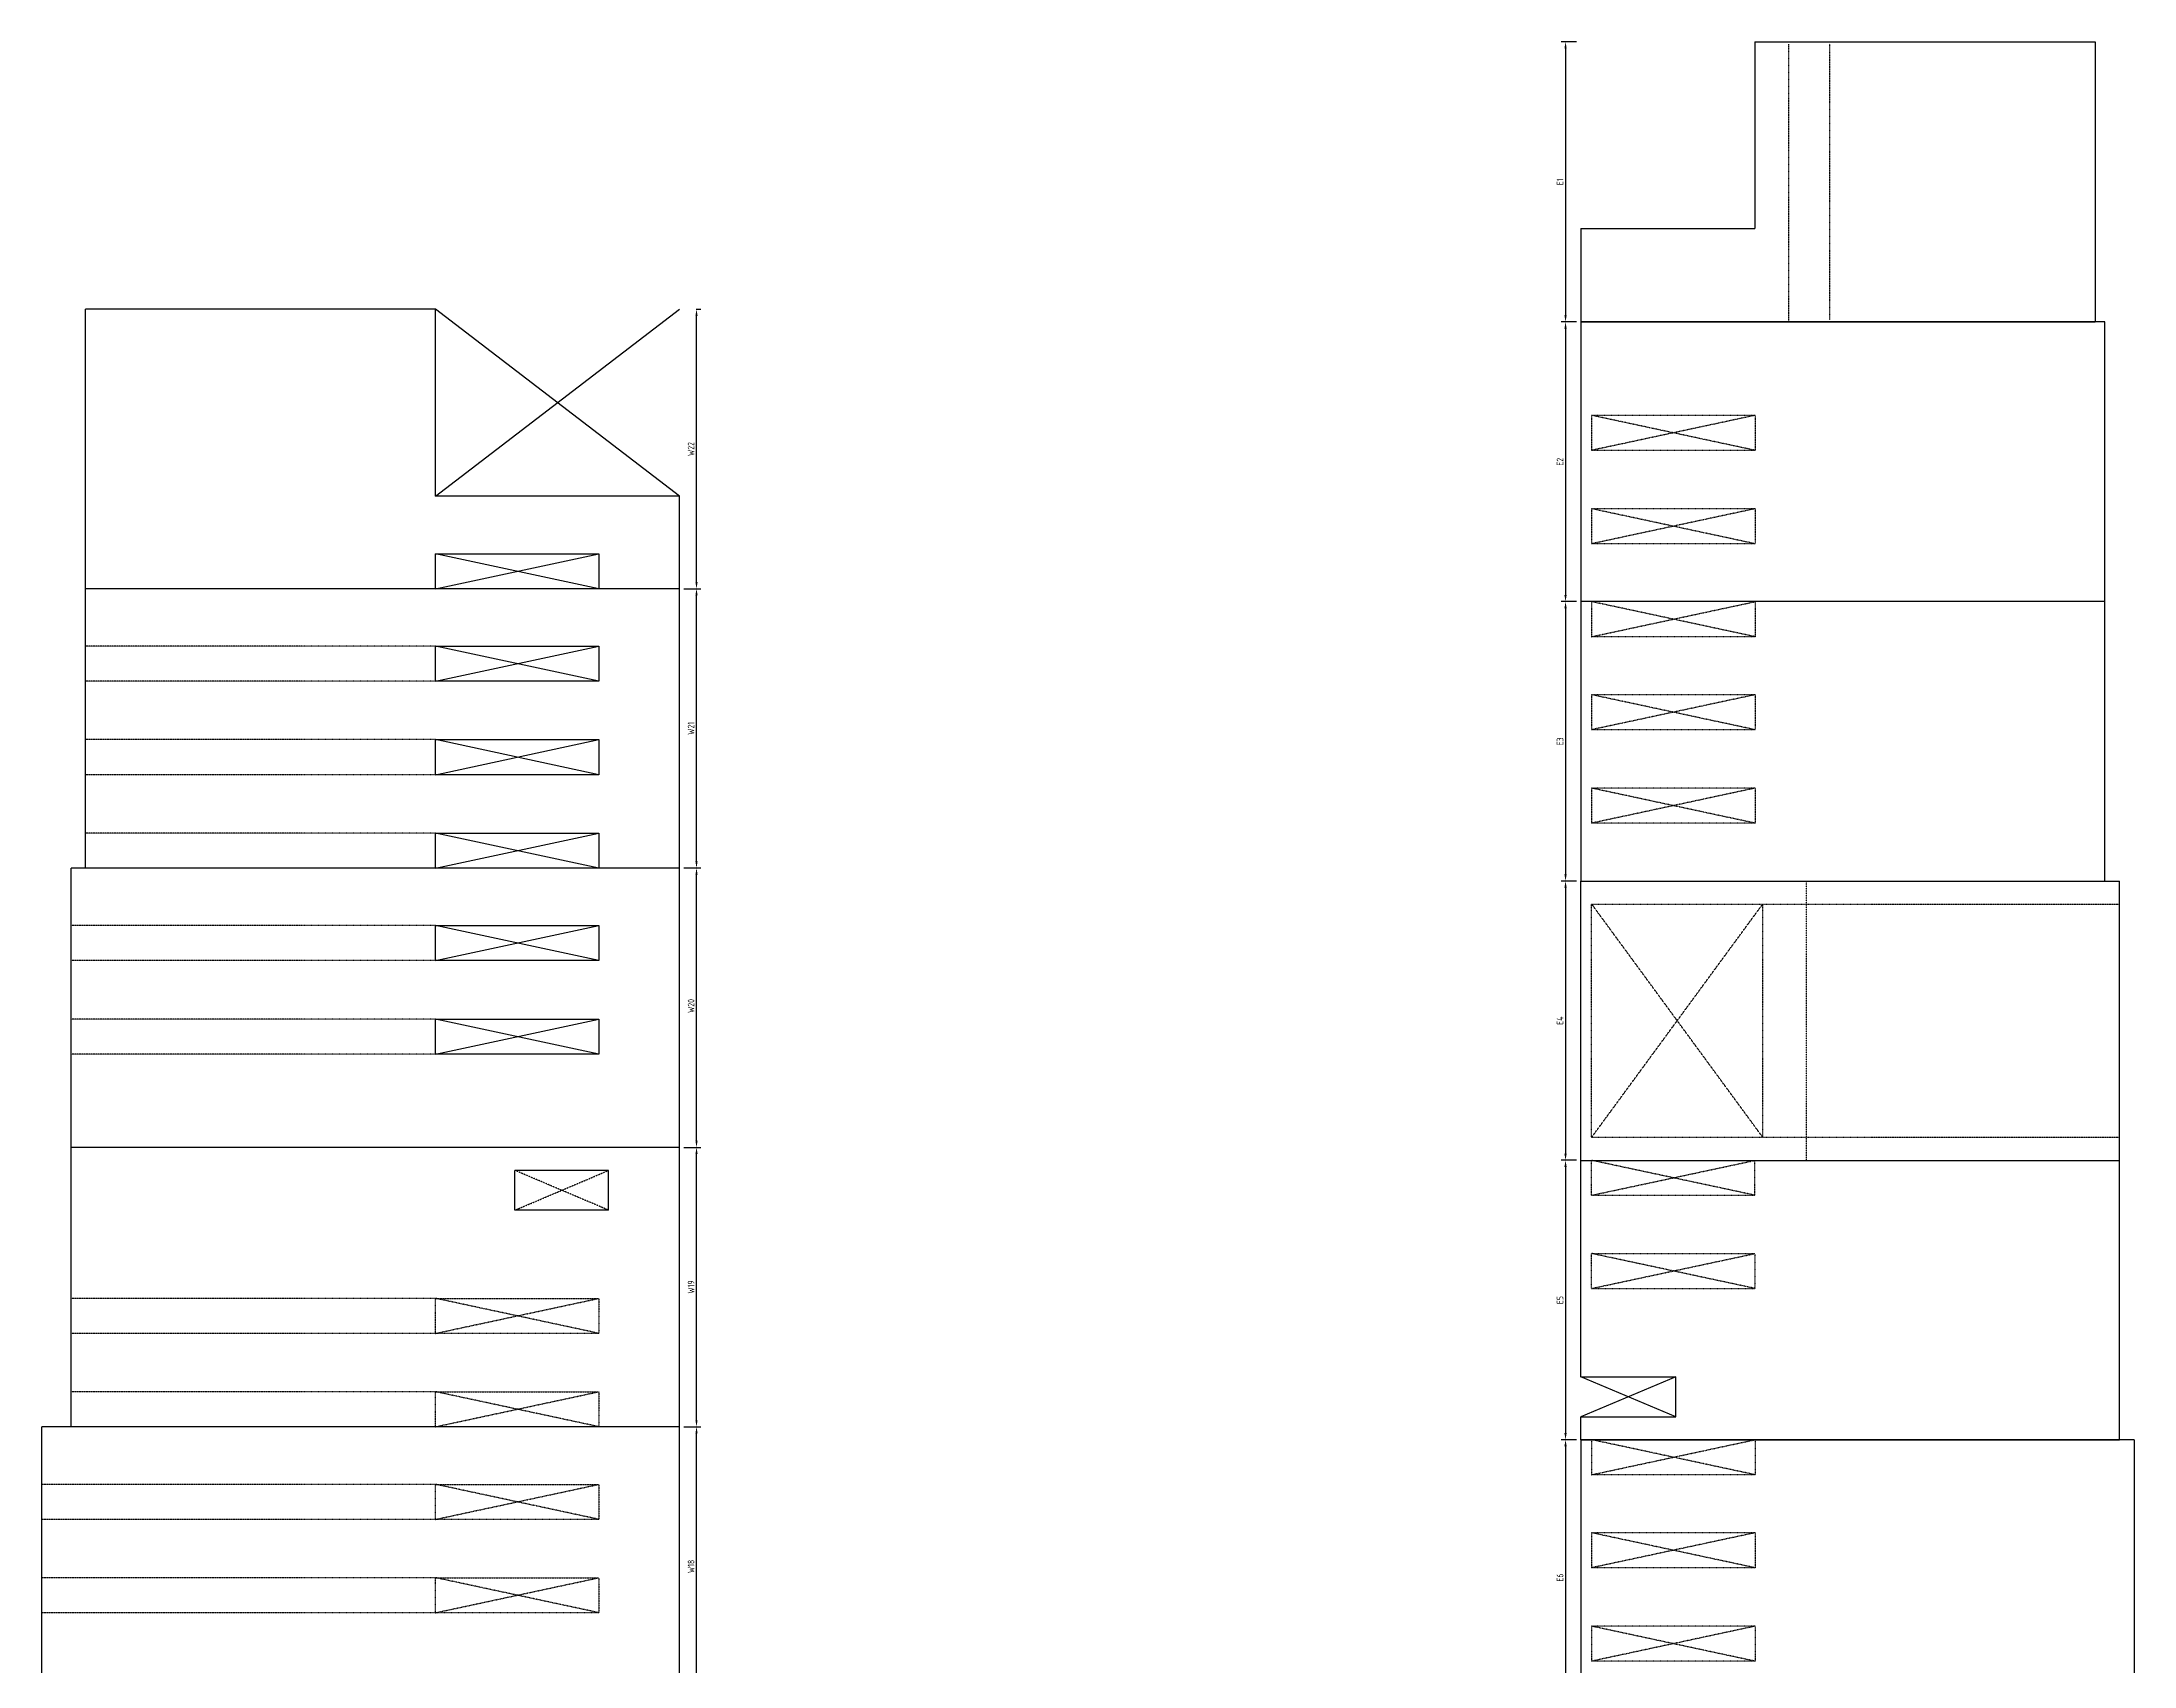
# Model space of a CAD drawing. Header units: inches. Extents: x -10781 to 50822, y -3854 to 38989.
# Drawn here: x -4208 to -2056, y 16383 to 18054 of the extents above; entities that cross this region are included whole.
import ezdxf

# ---------------------------------------------------------------- set-up
doc = ezdxf.new("R2010")
doc.units = ezdxf.units.IN
doc.header["$LTSCALE"] = 0.025
doc.header["$MEASUREMENT"] = 0
doc.linetypes.add('HIDDEN', pattern=[6, 3, -3])
doc.layers.get('Defpoints').update_dxf_attribs({"linetype": 'CONTINUOUS'})
for name, color, linetype in [('0-35', 3, 'CONTINUOUS'), ('0-50', 10, 'CONTINUOUS'), ('hidden', 7, 'HIDDEN')]:
    doc.layers.add(name, color=color, linetype=linetype)
doc.styles.add('AR', font='ARCHQUIK.shx', dxfattribs={"width": 0.8})
doc.dimstyles.new('CADS_DIM_48', dxfattribs={"dimscale": 48, "dimtxt": 0.09375, "dimasz": 0.09375, "dimexe": 0.0625, "dimexo": 0.0625, "dimgap": 0.09375, "dimtad": 0, "dimtih": 1, "dimtoh": 1, "dimzin": 1, "dimdsep": 46, "dimlunit": 4, "dimtxsty": 'AR', "dimblk": 'CLOSED', "dimcen": 0.1875, "dimadec": 0, "dimazin": 0, "dimtfac": 1, "dimtofl": 0, "dimtmove": 0, "dimatfit": 1, "dimldrblk": 'DOTBLANK', "dimfxl": 1, "dimtzin": 0, "dimarcsym": 0})

# ---------------------------------------------------------------- blocks, each defined once
blk = doc.blocks.new('*D185')
at = {"layer": '0-35', "color": 0, "lineweight": -2, "transparency": 16777216}
for p, q in [((-3547.9, 16629.7), (-3530.5, 16629.7)), ((-3535, 16349.2), (-3535, 16622.9)), ((-3547.9, 16342.4), (-3530.5, 16342.4))]:
    blk.add_line(p, q, dxfattribs=at)
at = {"layer": '0-35', "color": 0, "transparency": 16777216}
for points in [[(-3536.1, 16622.9), (-3533.9, 16622.9), (-3535, 16629.7)], [(-3536.1, 16349.2), (-3533.9, 16349.2), (-3535, 16342.4)]]:
    blk.add_solid(points, dxfattribs=at)
at = {"layer": 'Defpoints', "color": 0, "transparency": 16777216}
for p in [(-3552.4, 16629.7), (-3535, 16629.7), (-3552.4, 16342.4)]:
    blk.add_point(p, dxfattribs=at)
at = {"layer": '0-35', "color": 0, "transparency": 16777216, "insert": (-3540.6, 16486), "char_height": 6.75, "attachment_point": 5, "rotation": 90, "style": 'AR'}
blk.add_mtext('W18', dxfattribs=at)
blk = doc.blocks.new('_DotBlank')
at = {"layer": '0-35', "color": 0, "lineweight": -2}
blk.add_line((-0.5, 0), (-1, 0), dxfattribs=at)
blk.add_circle((0, 0), 0.5, dxfattribs=at)
blk = doc.blocks.new('*D186')
at = {"layer": '0-35', "color": 0, "lineweight": -2, "transparency": 16777216}
for p, q in [((-3547.9, 16916.9), (-3530.5, 16916.9)), ((-3535, 16636.4), (-3535, 16910.2)), ((-3547.9, 16629.7), (-3530.5, 16629.7))]:
    blk.add_line(p, q, dxfattribs=at)
at = {"layer": '0-35', "color": 0, "transparency": 16777216}
for points in [[(-3536.1, 16910.2), (-3533.9, 16910.2), (-3535, 16916.9)], [(-3536.1, 16636.4), (-3533.9, 16636.4), (-3535, 16629.7)]]:
    blk.add_solid(points, dxfattribs=at)
at = {"layer": 'Defpoints', "color": 0, "transparency": 16777216}
for p in [(-3552.4, 16916.9), (-3535, 16916.9), (-3552.4, 16629.7)]:
    blk.add_point(p, dxfattribs=at)
at = {"layer": '0-35', "color": 0, "transparency": 16777216, "insert": (-3540.6, 16773.3), "char_height": 6.75, "attachment_point": 5, "rotation": 90, "style": 'AR'}
blk.add_mtext('W19', dxfattribs=at)
blk = doc.blocks.new('*D187')
at = {"layer": '0-35', "color": 0, "lineweight": -2, "transparency": 16777216}
for p, q in [((-3547.9, 17204.2), (-3530.5, 17204.2)), ((-3535, 16923.7), (-3535, 17197.4)), ((-3547.9, 16916.9), (-3530.5, 16916.9))]:
    blk.add_line(p, q, dxfattribs=at)
at = {"layer": '0-35', "color": 0, "transparency": 16777216}
for points in [[(-3536.1, 17197.4), (-3533.9, 17197.4), (-3535, 17204.2)], [(-3536.1, 16923.7), (-3533.9, 16923.7), (-3535, 16916.9)]]:
    blk.add_solid(points, dxfattribs=at)
at = {"layer": 'Defpoints', "color": 0, "transparency": 16777216}
for p in [(-3552.4, 17204.2), (-3535, 17204.2), (-3552.4, 16916.9)]:
    blk.add_point(p, dxfattribs=at)
at = {"layer": '0-35', "color": 0, "transparency": 16777216, "insert": (-3540.6, 17060.5), "char_height": 6.75, "attachment_point": 5, "rotation": 90, "style": 'AR'}
blk.add_mtext(' W20', dxfattribs=at)
blk = doc.blocks.new('*D188')
at = {"layer": '0-35', "color": 0, "lineweight": -2, "transparency": 16777216}
for p, q in [((-3547.9, 17491.4), (-3530.5, 17491.4)), ((-3535, 17210.9), (-3535, 17484.7)), ((-3547.9, 17204.2), (-3530.5, 17204.2))]:
    blk.add_line(p, q, dxfattribs=at)
at = {"layer": '0-35', "color": 0, "transparency": 16777216}
for points in [[(-3536.1, 17484.7), (-3533.9, 17484.7), (-3535, 17491.4)], [(-3536.1, 17210.9), (-3533.9, 17210.9), (-3535, 17204.2)]]:
    blk.add_solid(points, dxfattribs=at)
at = {"layer": 'Defpoints', "color": 0, "transparency": 16777216}
for p in [(-3552.4, 17491.4), (-3535, 17491.4), (-3552.4, 17204.2)]:
    blk.add_point(p, dxfattribs=at)
at = {"layer": '0-35', "color": 0, "transparency": 16777216, "insert": (-3540.6, 17347.8), "char_height": 6.75, "attachment_point": 5, "rotation": 90, "style": 'AR'}
blk.add_mtext('W21', dxfattribs=at)
blk = doc.blocks.new('*D189')
at = {"layer": '0-35', "color": 0, "lineweight": -2, "transparency": 16777216}
for p, q in [((-3535.3, 17778.7), (-3530.5, 17778.7)), ((-3535, 17498.2), (-3535, 17771.9)), ((-3547.9, 17491.4), (-3530.5, 17491.4))]:
    blk.add_line(p, q, dxfattribs=at)
at = {"layer": '0-35', "color": 0, "transparency": 16777216}
for points in [[(-3536.1, 17771.9), (-3533.9, 17771.9), (-3535, 17778.7)], [(-3536.1, 17498.2), (-3533.9, 17498.2), (-3535, 17491.4)]]:
    blk.add_solid(points, dxfattribs=at)
at = {"layer": 'Defpoints', "color": 0, "transparency": 16777216}
for p in [(-3539.8, 17778.7), (-3535, 17778.7), (-3552.4, 17491.4)]:
    blk.add_point(p, dxfattribs=at)
at = {"layer": '0-35', "color": 0, "transparency": 16777216, "insert": (-3540.6, 17635), "char_height": 6.75, "attachment_point": 5, "rotation": 90, "style": 'AR'}
blk.add_mtext('W22', dxfattribs=at)
blk = doc.blocks.new('*D190')
at = {"layer": '0-35', "color": 0, "lineweight": -2, "transparency": 16777216}
for p, q in [((-2629.8, 18053.7), (-2645.6, 18053.7)), ((-2641.1, 18046.9), (-2641.1, 17772.4)), ((-2629.8, 17765.7), (-2645.6, 17765.7))]:
    blk.add_line(p, q, dxfattribs=at)
at = {"layer": '0-35', "color": 0, "transparency": 16777216}
for points in [[(-2642.3, 18046.9), (-2640, 18046.9), (-2641.1, 18053.7)], [(-2642.3, 17772.4), (-2640, 17772.4), (-2641.1, 17765.7)]]:
    blk.add_solid(points, dxfattribs=at)
at = {"layer": 'Defpoints', "color": 0, "transparency": 16777216}
for p in [(-2625.3, 18053.7), (-2641.1, 17765.7), (-2625.3, 17765.7)]:
    blk.add_point(p, dxfattribs=at)
at = {"layer": '0-35', "color": 0, "transparency": 16777216, "insert": (-2646.8, 17909.7), "char_height": 6.75, "attachment_point": 5, "rotation": 90, "style": 'AR'}
blk.add_mtext('E1', dxfattribs=at)
blk = doc.blocks.new('*D191')
at = {"layer": '0-35', "color": 0, "lineweight": -2, "transparency": 16777216}
for p, q in [((-2629.8, 17765.7), (-2645.6, 17765.7)), ((-2641.1, 17758.9), (-2641.1, 17484.8)), ((-2629.8, 17478.1), (-2645.6, 17478.1))]:
    blk.add_line(p, q, dxfattribs=at)
at = {"layer": '0-35', "color": 0, "transparency": 16777216}
for points in [[(-2642.3, 17758.9), (-2640, 17758.9), (-2641.1, 17765.7)], [(-2642.3, 17484.8), (-2640, 17484.8), (-2641.1, 17478.1)]]:
    blk.add_solid(points, dxfattribs=at)
at = {"layer": 'Defpoints', "color": 0, "transparency": 16777216}
for p in [(-2625.3, 17765.7), (-2641.1, 17478.1), (-2625.3, 17478.1)]:
    blk.add_point(p, dxfattribs=at)
at = {"layer": '0-35', "color": 0, "transparency": 16777216, "insert": (-2646.8, 17621.9), "char_height": 6.75, "attachment_point": 5, "rotation": 90, "style": 'AR'}
blk.add_mtext('E2', dxfattribs=at)
blk = doc.blocks.new('*D192')
at = {"layer": '0-35', "color": 0, "lineweight": -2, "transparency": 16777216}
for p, q in [((-2629.8, 17478.1), (-2645.6, 17478.1)), ((-2641.1, 17471.3), (-2641.1, 17197.6)), ((-2629.8, 17190.8), (-2645.6, 17190.8))]:
    blk.add_line(p, q, dxfattribs=at)
at = {"layer": '0-35', "color": 0, "transparency": 16777216}
for points in [[(-2642.3, 17471.3), (-2640, 17471.3), (-2641.1, 17478.1)], [(-2642.3, 17197.6), (-2640, 17197.6), (-2641.1, 17190.8)]]:
    blk.add_solid(points, dxfattribs=at)
at = {"layer": 'Defpoints', "color": 0, "transparency": 16777216}
for p in [(-2625.3, 17478.1), (-2641.1, 17190.8), (-2625.3, 17190.8)]:
    blk.add_point(p, dxfattribs=at)
at = {"layer": '0-35', "color": 0, "transparency": 16777216, "insert": (-2646.8, 17334.4), "char_height": 6.75, "attachment_point": 5, "rotation": 90, "style": 'AR'}
blk.add_mtext('E3', dxfattribs=at)
blk = doc.blocks.new('*D193')
at = {"layer": '0-35', "color": 0, "lineweight": -2, "transparency": 16777216}
for p, q in [((-2629.8, 17190.8), (-2645.6, 17190.8)), ((-2641.1, 17184.1), (-2641.1, 16910.3)), ((-2629.8, 16903.6), (-2645.6, 16903.6))]:
    blk.add_line(p, q, dxfattribs=at)
at = {"layer": '0-35', "color": 0, "transparency": 16777216}
for points in [[(-2642.3, 17184.1), (-2640, 17184.1), (-2641.1, 17190.8)], [(-2642.3, 16910.3), (-2640, 16910.3), (-2641.1, 16903.6)]]:
    blk.add_solid(points, dxfattribs=at)
at = {"layer": 'Defpoints', "color": 0, "transparency": 16777216}
for p in [(-2625.3, 17190.8), (-2641.1, 16903.6), (-2625.3, 16903.6)]:
    blk.add_point(p, dxfattribs=at)
at = {"layer": '0-35', "color": 0, "transparency": 16777216, "insert": (-2646.8, 17047.2), "char_height": 6.75, "attachment_point": 5, "rotation": 90, "style": 'AR'}
blk.add_mtext('E4', dxfattribs=at)
blk = doc.blocks.new('*D194')
at = {"layer": '0-35', "color": 0, "lineweight": -2, "transparency": 16777216}
for p, q in [((-2629.8, 16903.6), (-2645.6, 16903.6)), ((-2641.1, 16896.8), (-2641.1, 16623.1)), ((-2629.8, 16616.3), (-2645.6, 16616.3))]:
    blk.add_line(p, q, dxfattribs=at)
at = {"layer": '0-35', "color": 0, "transparency": 16777216}
for points in [[(-2642.3, 16896.8), (-2640, 16896.8), (-2641.1, 16903.6)], [(-2642.3, 16623.1), (-2640, 16623.1), (-2641.1, 16616.3)]]:
    blk.add_solid(points, dxfattribs=at)
at = {"layer": 'Defpoints', "color": 0, "transparency": 16777216}
for p in [(-2625.3, 16903.6), (-2641.1, 16616.3), (-2625.3, 16616.3)]:
    blk.add_point(p, dxfattribs=at)
at = {"layer": '0-35', "color": 0, "transparency": 16777216, "insert": (-2646.8, 16759.9), "char_height": 6.75, "attachment_point": 5, "rotation": 90, "style": 'AR'}
blk.add_mtext('E5', dxfattribs=at)
blk = doc.blocks.new('*D195')
at = {"layer": '0-35', "color": 0, "lineweight": -2, "transparency": 16777216}
for p, q in [((-2629.8, 16616.3), (-2645.6, 16616.3)), ((-2641.1, 16609.6), (-2641.1, 16335.8)), ((-2629.8, 16329.1), (-2645.6, 16329.1))]:
    blk.add_line(p, q, dxfattribs=at)
at = {"layer": '0-35', "color": 0, "transparency": 16777216}
for points in [[(-2642.3, 16609.6), (-2640, 16609.6), (-2641.1, 16616.3)], [(-2642.3, 16335.8), (-2640, 16335.8), (-2641.1, 16329.1)]]:
    blk.add_solid(points, dxfattribs=at)
at = {"layer": 'Defpoints', "color": 0, "transparency": 16777216}
for p in [(-2625.3, 16616.3), (-2641.1, 16329.1), (-2625.3, 16329.1)]:
    blk.add_point(p, dxfattribs=at)
at = {"layer": '0-35', "color": 0, "transparency": 16777216, "insert": (-2646.8, 16472.7), "char_height": 6.75, "attachment_point": 5, "rotation": 90, "style": 'AR'}
blk.add_mtext(' E6', dxfattribs=at)

msp = doc.modelspace()

# ---------------------------------------------------------------- linework, layer by layer
at = {"layer": '0-35'}
for p, q in [((-2446.40494, 18053.6989), (-2096.40494, 18053.6989)), ((-2446.40494, 18053.6989), (-2446.40494, 17861.6989)), ((-2096.40494, 18053.6989), (-2096.40494, 17765.6989)), ((-2625.2863, 17861.6989), (-2446.40494, 17861.6989)), ((-2625.2863, 17861.6989), (-2625.2863, 17765.6989)), ((-3803.36541, 17778.66335), (-4163.36541, 17778.66335)), ((-4163.36541, 17491.41335), (-4163.36541, 17778.66335)), ((-3803.36541, 17586.66335), (-3803.36541, 17778.66335)), ((-2625.2863, 17765.6989), (-2625.2863, 17478.0739)), ((-2086.2863, 17765.6989), (-2625.2863, 17765.6989)), ((-2625.2863, 17765.6989), (-2096.40494, 17765.6989)), ((-2086.2863, 17478.0739), (-2086.2863, 17765.6989)), ((-3552.36541, 17586.66335), (-3803.36541, 17586.66335)), ((-3552.36541, 17491.41335), (-3552.36541, 17586.66335)), ((-3552.36541, 17491.41335), (-4163.36541, 17491.41335)), ((-4163.36541, 17204.16335), (-4163.36541, 17491.41335)), ((-3552.36541, 17491.41335), (-4163.36541, 17491.41335)), ((-3552.36541, 17204.16335), (-3552.36541, 17491.41335)), ((-2086.2863, 17478.0739), (-2625.2863, 17478.0739)), ((-2086.37566, 17478.0739), (-2625.2863, 17478.0739)), ((-2625.2863, 17478.0739), (-2625.2863, 17190.8239)), ((-2086.37566, 17190.8239), (-2086.37566, 17478.0739)), ((-3552.36541, 17204.16335), (-4178.36541, 17204.16335)), ((-4178.36541, 16916.91335), (-4178.36541, 17204.16335)), ((-3552.36541, 17204.16335), (-4163.36541, 17204.16335)), ((-3552.36541, 16916.91335), (-3552.36541, 17204.16335)), ((-2625.2863, 17190.8239), (-2086.37566, 17190.8239)), ((-2625.2863, 17190.8239), (-2071.2863, 17190.8239)), ((-2625.2863, 16903.5739), (-2625.2863, 17190.8239)), ((-2071.2863, 16903.5739), (-2071.2863, 17190.8239)), ((-3552.36541, 16916.91335), (-4178.36541, 16916.91335)), ((-4178.36541, 16629.66335), (-4178.36541, 16916.91335)), ((-3552.36541, 16916.91335), (-4178.36541, 16916.91335)), ((-3552.36541, 16629.66335), (-3552.36541, 16916.91335)), ((-2625.2863, 16903.5739), (-2071.2863, 16903.5739)), ((-2625.2863, 16903.5739), (-2071.2863, 16903.5739)), ((-2625.2863, 16680.9489), (-2625.2863, 16903.5739)), ((-2071.2863, 16616.3239), (-2071.2863, 16903.5739)), ((-3625.36541, 16893.28835), (-3721.86541, 16893.28835)), ((-3721.86541, 16852.28835), (-3721.86541, 16893.28835)), ((-3625.36541, 16852.28835), (-3625.36541, 16893.28835)), ((-3625.36541, 16852.28835), (-3721.86541, 16852.28835)), ((-2625.2863, 16680.9489), (-2527.7863, 16680.9489)), ((-2527.7863, 16639.9489), (-2527.7863, 16680.9489)), ((-2625.2863, 16639.9489), (-2527.7863, 16639.9489)), ((-2625.2863, 16616.3239), (-2625.2863, 16639.9489)), ((-3552.36541, 16629.66335), (-4208.36541, 16629.66335)), ((-4208.36541, 16342.41335), (-4208.36541, 16629.66335)), ((-3552.36541, 16629.66335), (-4178.36541, 16629.66335)), ((-3552.36541, 16342.41335), (-3552.36541, 16629.66335)), ((-2625.2863, 16616.3239), (-2071.2863, 16616.3239)), ((-2056.2863, 16616.3239), (-2625.2863, 16616.3239)), ((-2625.2863, 16616.3239), (-2625.2863, 16329.0739)), ((-2056.2863, 16616.3239), (-2056.2863, 16329.0739))]:
    msp.add_line(p, q, dxfattribs=at)
at = {"layer": '0-35', "color": 0, "linetype": 'HIDDEN', "ltscale": 2}
msp.add_line((-2393.2863, 16903.5739), (-2393.2863, 17190.8239), dxfattribs=at)
at = {"layer": '0-35'}
for points in [[(-3803.36541, 17491.41335), (-3803.36541, 17527.41335), (-3635.36541, 17527.41335), (-3635.36541, 17491.41335)], [(-3803.36541, 17396.16335), (-3803.36541, 17432.16335), (-3635.36541, 17432.16335), (-3635.36541, 17396.16335)], [(-3803.36541, 17300.16335), (-3803.36541, 17336.16335), (-3635.36541, 17336.16335), (-3635.36541, 17300.16335)], [(-3803.36541, 17204.16335), (-3803.36541, 17240.16335), (-3635.36541, 17240.16335), (-3635.36541, 17204.16335)], [(-3803.36541, 17108.91335), (-3803.36541, 17144.91335), (-3635.36541, 17144.91335), (-3635.36541, 17108.91335)], [(-3803.36541, 17012.91335), (-3803.36541, 17048.91335), (-3635.36541, 17048.91335), (-3635.36541, 17012.91335)]]:
    msp.add_lwpolyline(points, close=True, dxfattribs=at)
at = {"layer": '0-50'}
for p, q in [((-3803.36541, 17586.66335), (-3552.36541, 17778.66335)), ((-3552.36541, 17586.66335), (-3803.36541, 17778.66335)), ((-3635.36541, 17491.41335), (-3803.36541, 17527.41335)), ((-3803.36541, 17491.41335), (-3635.36541, 17527.41335)), ((-3803.36541, 17396.16335), (-3635.36541, 17432.16335)), ((-3635.36541, 17396.16335), (-3803.36541, 17432.16335)), ((-3803.36541, 17300.16335), (-3635.36541, 17336.16335)), ((-3635.36541, 17300.16335), (-3803.36541, 17336.16335)), ((-3635.36541, 17204.16335), (-3803.36541, 17240.16335)), ((-3803.36541, 17204.16335), (-3635.36541, 17240.16335)), ((-3803.36541, 17108.91335), (-3635.36541, 17144.91335)), ((-3635.36541, 17108.91335), (-3803.36541, 17144.91335)), ((-3635.36541, 17012.91335), (-3803.36541, 17048.91335)), ((-3803.36541, 17012.91335), (-3635.36541, 17048.91335)), ((-2527.7863, 16680.9489), (-2625.2863, 16639.9489)), ((-2527.7863, 16639.9489), (-2625.2863, 16680.9489))]:
    msp.add_line(p, q, dxfattribs=at)
at = {"layer": 'hidden'}
for p, q in [((-2411.40494, 17767.34052), (-2411.40494, 18051.34052)), ((-2369.40494, 17767.69884), (-2369.40494, 18051.69884)), ((-2446.22049, 17669.64728), (-2614.30105, 17669.64728)), ((-2446.22049, 17633.65559), (-2614.30105, 17633.65559)), ((-2446.22049, 17573.63907), (-2614.30105, 17573.63907)), ((-2446.22049, 17537.6029), (-2614.30105, 17537.6029)), ((-2614.30105, 17478.0739), (-2614.30105, 17442.03773)), ((-2446.22049, 17478.0739), (-2446.22049, 17442.03773)), ((-3803.36541, 17432.16335), (-4163.36541, 17432.16335)), ((-2446.22049, 17442.03773), (-2614.30105, 17442.03773)), ((-3803.36541, 17396.16335), (-4163.36541, 17396.16335)), ((-2446.22049, 17382.37913), (-2614.30105, 17382.37913)), ((-2614.30105, 17382.37913), (-2614.30105, 17346.38744)), ((-2446.22049, 17382.37913), (-2446.22049, 17346.38744)), ((-2446.22049, 17346.38744), (-2614.30105, 17346.38744)), ((-3803.36541, 17336.16335), (-4163.36541, 17336.16335)), ((-3803.36541, 17300.16335), (-4163.36541, 17300.16335)), ((-2446.22049, 17286.32645), (-2614.30105, 17286.32645)), ((-2614.30105, 17286.32645), (-2614.30105, 17250.29028)), ((-2446.22049, 17286.32645), (-2446.22049, 17250.29028)), ((-3803.36541, 17240.16335), (-4163.36541, 17240.16335)), ((-2446.22049, 17250.29028), (-2614.30105, 17250.29028)), ((-2614.2863, 16927.24669), (-2614.2863, 17167.17078)), ((-2614.2863, 17167.17078), (-2438.2863, 17167.17078)), ((-2438.2863, 16927.24669), (-2438.2863, 17167.17078)), ((-2438.2863, 17167.17078), (-2071.2863, 17167.17078)), ((-3803.36541, 17144.91335), (-4178.36541, 17144.91335)), ((-3803.36541, 17108.91335), (-4178.36541, 17108.91335)), ((-3803.36541, 17048.91335), (-4178.36541, 17048.91335)), ((-3803.36541, 17012.91335), (-4178.36541, 17012.91335)), ((-2614.2863, 16927.24669), (-2438.2863, 16927.24669)), ((-2438.2863, 16927.24669), (-2071.2863, 16927.24669)), ((-2614.2863, 16867.68382), (-2614.2863, 16903.5739)), ((-2446.2863, 16867.68382), (-2446.2863, 16903.5739)), ((-3721.86541, 16852.28835), (-3625.36541, 16893.28835)), ((-3625.36541, 16852.28835), (-3721.86541, 16893.28835)), ((-2614.2863, 16867.68382), (-2446.2863, 16867.68382)), ((-2614.2863, 16807.78537), (-2446.2863, 16807.78537)), ((-2614.2863, 16771.86448), (-2614.2863, 16807.78537)), ((-2446.2863, 16807.78537), (-2446.2863, 16771.86448)), ((-2614.2863, 16771.86448), (-2446.2863, 16771.86448)), ((-3803.36541, 16761.66335), (-4178.36541, 16761.66335)), ((-3803.36541, 16725.66335), (-3635.36541, 16761.66335)), ((-3635.36541, 16725.66335), (-3803.36541, 16761.66335)), ((-3803.36541, 16725.66335), (-4178.36541, 16725.66335)), ((-3803.36541, 16665.66335), (-4178.36541, 16665.66335)), ((-3635.36541, 16629.66335), (-3803.36541, 16665.66335)), ((-3803.36541, 16629.66335), (-3635.36541, 16665.66335)), ((-2614.30105, 16616.3239), (-2614.30105, 16580.28773)), ((-2446.22049, 16616.3239), (-2446.22049, 16580.28773)), ((-2446.22049, 16580.28773), (-2614.30105, 16580.28773)), ((-3803.36541, 16570.41335), (-4208.36541, 16570.41335)), ((-3803.36541, 16534.41335), (-3635.36541, 16570.41335)), ((-3635.36541, 16534.41335), (-3803.36541, 16570.41335)), ((-3803.36541, 16534.41335), (-4208.36541, 16534.41335)), ((-2446.22049, 16520.62913), (-2614.30105, 16520.62913)), ((-2614.30105, 16520.62913), (-2614.30105, 16484.63744)), ((-2446.22049, 16520.62913), (-2446.22049, 16484.63744)), ((-3803.36541, 16474.41335), (-4208.36541, 16474.41335)), ((-3803.36541, 16438.41335), (-3635.36541, 16474.41335)), ((-3635.36541, 16438.41335), (-3803.36541, 16474.41335)), ((-2446.22049, 16484.63744), (-2614.30105, 16484.63744)), ((-3803.36541, 16438.41335), (-4208.36541, 16438.41335)), ((-2446.22049, 16424.57645), (-2614.30105, 16424.57645)), ((-2614.30105, 16424.57645), (-2614.30105, 16388.54028)), ((-2446.22049, 16424.57645), (-2446.22049, 16388.54028)), ((-2446.22049, 16388.54028), (-2614.30105, 16388.54028))]:
    msp.add_line(p, q, dxfattribs=at)
for points in [[(-2614.30105, 17669.64728), (-2614.30105, 17633.65559)], [(-2446.22049, 17633.65559), (-2614.30105, 17669.64728)], [(-2446.22049, 17669.64728), (-2614.30105, 17633.65559)], [(-2446.22049, 17669.64728), (-2446.22049, 17633.65559)], [(-2614.30105, 17573.63907), (-2614.30105, 17537.6029)], [(-2446.22049, 17537.6029), (-2614.30105, 17573.63907)], [(-2446.22049, 17573.63907), (-2614.30105, 17537.6029)], [(-2446.22049, 17573.63907), (-2446.22049, 17537.6029)], [(-2446.22049, 17442.03773), (-2614.30105, 17478.0739)], [(-2614.30105, 17442.03773), (-2446.22049, 17478.0739)], [(-2446.22049, 17346.38744), (-2614.30105, 17382.37913)], [(-2446.22049, 17382.37913), (-2614.30105, 17346.38744)], [(-2446.22049, 17250.29028), (-2614.30105, 17286.32645)], [(-2446.22049, 17286.32645), (-2614.30105, 17250.29028)], [(-2438.2863, 16927.24669), (-2614.2863, 17167.17078)], [(-2614.2863, 16927.24669), (-2438.2863, 17167.17078)], [(-2446.2863, 16867.68382), (-2614.2863, 16903.5739)], [(-2614.2863, 16867.68382), (-2446.2863, 16903.5739)], [(-2446.2863, 16771.86448), (-2614.2863, 16807.78537)], [(-2614.2863, 16771.86448), (-2446.2863, 16807.78537)], [(-2446.22049, 16580.28773), (-2614.30105, 16616.3239)], [(-2614.30105, 16580.28773), (-2446.22049, 16616.3239)], [(-2446.22049, 16484.63744), (-2614.30105, 16520.62913)], [(-2446.22049, 16520.62913), (-2614.30105, 16484.63744)], [(-2446.22049, 16388.54028), (-2614.30105, 16424.57645)], [(-2446.22049, 16424.57645), (-2614.30105, 16388.54028)]]:
    msp.add_lwpolyline(points, dxfattribs=at)
for points in [[(-3803.36541, 16725.66335), (-3803.36541, 16761.66335), (-3635.36541, 16761.66335), (-3635.36541, 16725.66335)], [(-3803.36541, 16629.66335), (-3803.36541, 16665.66335), (-3635.36541, 16665.66335), (-3635.36541, 16629.66335)], [(-3803.36541, 16534.41335), (-3803.36541, 16570.41335), (-3635.36541, 16570.41335), (-3635.36541, 16534.41335)], [(-3803.36541, 16438.41335), (-3803.36541, 16474.41335), (-3635.36541, 16474.41335), (-3635.36541, 16438.41335)]]:
    msp.add_lwpolyline(points, close=True, dxfattribs=at)

# ---------------------------------------------------------------- dimensions: what is measured, and where the dimension line sits
at = {"layer": '0-35'}
for base, p1, p2, angle, text, override, picture, middle in [((-2641.13878, 17765.6989), (-2625.2863, 18053.6989), (-2625.2863, 17765.6989), 270, 'E1', {"dimscale": 72, "dimgap": 0.03125, "dimtad": 1, "dimtih": 0, "dimtoh": 0, "dimdec": 4, "dimtdec": 4}, '*D190', (-2646.76378, 17909.6989)), ((-3534.9912, 17778.66335), (-3552.36541, 17491.41335), (-3539.7581, 17778.66335), 90, 'W22', {"dimscale": 72, "dimgap": 0.03125, "dimtad": 1, "dimtih": 0, "dimtoh": 0, "dimdec": 4, "dimtdec": 4, "dimtmove": 1}, '*D189', (-3540.6162, 17635.03835)), ((-2641.13878, 17478.0739), (-2625.2863, 17765.6989), (-2625.2863, 17478.0739), 270, 'E2', {"dimscale": 72, "dimgap": 0.03125, "dimtad": 1, "dimtih": 0, "dimtoh": 0, "dimdec": 4, "dimtdec": 4, "dimtmove": 1}, '*D191', (-2646.76378, 17621.8864)), ((-3534.9912, 17491.41335), (-3552.36541, 17204.16335), (-3552.36541, 17491.41335), 90, 'W21', {"dimscale": 72, "dimgap": 0.03125, "dimtad": 1, "dimtih": 0, "dimtoh": 0, "dimdec": 4, "dimtdec": 4, "dimtmove": 1}, '*D188', (-3540.6162, 17347.78835)), ((-2641.13878, 17190.8239), (-2625.2863, 17478.0739), (-2625.2863, 17190.8239), 270, 'E3', {"dimscale": 72, "dimgap": 0.03125, "dimtad": 1, "dimtih": 0, "dimtoh": 0, "dimdec": 4, "dimtdec": 4, "dimtmove": 1}, '*D192', (-2646.76378, 17334.4489)), ((-3534.9912, 17204.16335), (-3552.36541, 16916.91335), (-3552.36541, 17204.16335), 90, ' W20', {"dimscale": 72, "dimgap": 0.03125, "dimtad": 1, "dimtih": 0, "dimtoh": 0, "dimdec": 4, "dimtdec": 4, "dimtmove": 1}, '*D187', (-3540.6162, 17060.53835)), ((-2641.13878, 16903.5739), (-2625.2863, 17190.8239), (-2625.2863, 16903.5739), 270, 'E4', {"dimscale": 72, "dimgap": 0.03125, "dimtad": 1, "dimtih": 0, "dimtoh": 0, "dimdec": 4, "dimtdec": 4, "dimtmove": 1}, '*D193', (-2646.76378, 17047.1989)), ((-3534.9912, 16916.91335), (-3552.36541, 16629.66335), (-3552.36541, 16916.91335), 90, 'W19', {"dimscale": 72, "dimgap": 0.03125, "dimtad": 1, "dimtih": 0, "dimtoh": 0, "dimdec": 4, "dimtdec": 4, "dimtmove": 1}, '*D186', (-3540.6162, 16773.28835)), ((-2641.13878, 16616.3239), (-2625.2863, 16903.5739), (-2625.2863, 16616.3239), 270, 'E5', {"dimscale": 72, "dimgap": 0.03125, "dimtad": 1, "dimtih": 0, "dimtoh": 0, "dimdec": 4, "dimtdec": 4, "dimtmove": 1}, '*D194', (-2646.76378, 16759.9489)), ((-3534.9912, 16629.66335), (-3552.36541, 16342.41335), (-3552.36541, 16629.66335), 90, 'W18', {"dimscale": 72, "dimgap": 0.03125, "dimtad": 1, "dimtih": 0, "dimtoh": 0, "dimdec": 4, "dimtdec": 4, "dimtmove": 1}, '*D185', (-3540.6162, 16486.03835)), ((-2641.13878, 16329.0739), (-2625.2863, 16616.3239), (-2625.2863, 16329.0739), 270, ' E6', {"dimscale": 72, "dimgap": 0.03125, "dimtad": 1, "dimtih": 0, "dimtoh": 0, "dimdec": 4, "dimtdec": 4, "dimtmove": 1}, '*D195', (-2646.76378, 16472.6989))]:
    dim = msp.add_linear_dim(base=base, p1=p1, p2=p2, angle=angle, text=text, dimstyle='CADS_DIM_48', override=override, dxfattribs=at)
    dim.commit()
    dim.dimension.update_dxf_attribs({"geometry": picture, "text_midpoint": middle})

doc.saveas('drawing.dxf')
